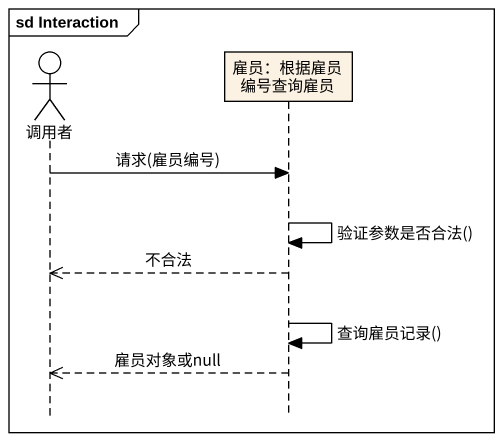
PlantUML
@startuml
mainframe sd Interaction
hide footbox
actor 调用者
participant "雇员：根据雇员编号查询雇员" as 雇员_根据雇员编号查询雇员

调用者 -> 雇员_根据雇员编号查询雇员 : 请求(雇员编号)
雇员_根据雇员编号查询雇员 -> 雇员_根据雇员编号查询雇员 : 验证参数是否合法()
雇员_根据雇员编号查询雇员 -->> 调用者 : 不合法
雇员_根据雇员编号查询雇员 -> 雇员_根据雇员编号查询雇员 : 查询雇员记录()
雇员_根据雇员编号查询雇员 -->> 调用者 : 雇员对象或null
@enduml
